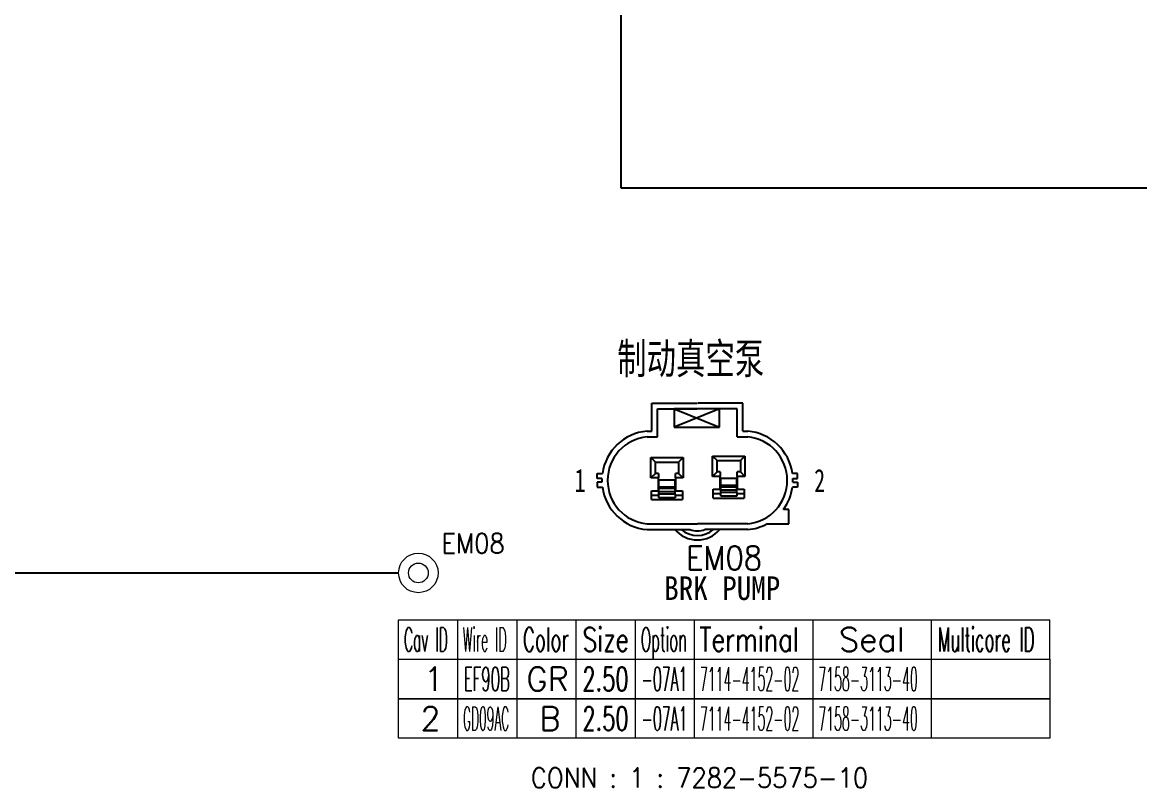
# Model space of a CAD drawing. Header units: inches. Extents: x 47316 to 59086, y 3141 to 11743.
# Drawn here: x 51451.3 to 51592.8, y 11098 to 11194.9 of the extents above; entities that cross this region are included whole.
import ezdxf

# ---------------------------------------------------------------- set-up
doc = ezdxf.new("R2010")
doc.units = ezdxf.units.IN
doc.header["$MEASUREMENT"] = 0
doc.styles.add('MtX_FangSong_GB2312', font='')
doc.styles.add('MtX_SimSun', font='')
doc.styles.get("Standard").update_dxf_attribs({"font": ''})
doc.styles.add('样式 100', font='SimSun.ttf', dxfattribs={"width": 0.7, "height": 3.5})
doc.styles.get('MtX_FangSong_GB2312').set_extended_font_data('FangSong_GB2312')
doc.styles.get('MtX_SimSun').set_extended_font_data('SimSun')
doc.styles.get('Standard').set_extended_font_data('SimSun')
doc.linetypes.add('_VH_FELT_TAPE', pattern='A,0.4,-0.7,["FELT",Standard,S=0.3,R=0,X=-0.5,Y=-0.15],-0.7', length=1.8)

msp = doc.modelspace()

# ---------------------------------------------------------------- linework, layer by layer
at = {"color": 1, "lineweight": -3}
for p, q in [((51527.12, 11173.86), (51527.12, 11331.22)), ((51695.83, 11173.86), (51527.12, 11173.86))]:
    msp.add_line(p, q, dxfattribs=at)
at = {"lineweight": -3}
for p, q in [((51531, 11143.11), (51531, 11146.65)), ((51531, 11146.65), (51536.74, 11146.65)), ((51531.72, 11142.4), (51531.72, 11145.94)), ((51531.72, 11145.94), (51536.74, 11145.94)), ((51539.56, 11145.94), (51533.83, 11143.63)), ((51533.83, 11145.94), (51539.56, 11143.63)), ((51539.56, 11145.94), (51533.83, 11145.94)), ((51533.83, 11145.94), (51533.83, 11143.63)), ((51542.54, 11146.65), (51536.81, 11146.65)), ((51541.82, 11145.94), (51536.81, 11145.94)), ((51539.56, 11143.63), (51539.56, 11145.94)), ((51541.82, 11142.4), (51541.82, 11145.94)), ((51542.54, 11143.11), (51542.54, 11146.65)), ((51530.39, 11143.11), (51531, 11143.11)), ((51533.83, 11143.63), (51539.56, 11143.63)), ((51542.54, 11143.11), (51543.15, 11143.11)), ((51530.39, 11142.4), (51531.72, 11142.4)), ((51541.82, 11142.4), (51543.15, 11142.4)), ((51524.09, 11137.11), (51524.09, 11137.74)), ((51524.09, 11137.74), (51524.73, 11137.74)), ((51549.46, 11137.74), (51548.81, 11137.74)), ((51549.46, 11137.11), (51549.46, 11137.74)), ((51524.67, 11137.11), (51524.09, 11137.11)), ((51524.67, 11136.67), (51524.09, 11136.67)), ((51524.09, 11136.67), (51524.09, 11136.04)), ((51524.09, 11136.04), (51524.73, 11136.04)), ((51524.67, 11137.11), (51524.67, 11137.11)), ((51524.67, 11136.67), (51524.67, 11136.67)), ((51549.46, 11136.04), (51548.81, 11136.04)), ((51548.87, 11137.11), (51548.87, 11137.11)), ((51548.87, 11137.11), (51549.46, 11137.11)), ((51548.87, 11136.67), (51548.87, 11136.67)), ((51548.87, 11136.67), (51549.46, 11136.67)), ((51549.46, 11136.67), (51549.46, 11136.04)), ((51548.34, 11133.21), (51547.68, 11133.21)), ((51548.34, 11131.38), (51548.34, 11133.21)), ((51530.39, 11130.66), (51535.83, 11130.66)), ((51543.15, 11130.66), (51537.72, 11130.66)), ((51545.57, 11131.38), (51548.34, 11131.38))]:
    msp.add_line(p, q, dxfattribs=at)
at = {"lineweight": -3, "ltscale": 0.055}
for p, q in [((51530.88, 11137.2), (51530.88, 11139.77)), ((51534.97, 11139.77), (51534.97, 11137.2)), ((51538.7, 11137.4), (51538.7, 11139.97)), ((51542.79, 11139.97), (51542.79, 11137.4))]:
    msp.add_line(p, q, dxfattribs=at)
at = {"lineweight": -3, "ltscale": 0.0875}
for p, q in [((51530.88, 11139.77), (51534.97, 11139.77)), ((51538.7, 11139.97), (51542.79, 11139.97))]:
    msp.add_line(p, q, dxfattribs=at)
at = {"lineweight": -3, "ltscale": 0.017678}
for p, q in [((51531.46, 11139.18), (51530.88, 11139.77)), ((51534.39, 11139.18), (51534.97, 11139.77)), ((51539.28, 11139.39), (51538.7, 11139.97)), ((51542.21, 11139.39), (51542.79, 11139.97)), ((51531.46, 11137.78), (51530.88, 11137.2)), ((51534.39, 11137.78), (51534.97, 11137.2)), ((51539.28, 11137.99), (51538.7, 11137.4)), ((51542.21, 11137.99), (51542.79, 11137.4))]:
    msp.add_line(p, q, dxfattribs=at)
at = {"lineweight": -3, "ltscale": 0.03}
for p, q in [((51531.46, 11137.78), (51531.46, 11139.18)), ((51534.39, 11139.18), (51534.39, 11137.78)), ((51539.28, 11137.99), (51539.28, 11139.39)), ((51542.21, 11139.39), (51542.21, 11137.99))]:
    msp.add_line(p, q, dxfattribs=at)
at = {"lineweight": -3, "ltscale": 0.0625}
for p, q in [((51531.46, 11139.18), (51534.39, 11139.18)), ((51539.28, 11139.39), (51542.21, 11139.39))]:
    msp.add_line(p, q, dxfattribs=at)
at = {"lineweight": -3, "ltscale": 0.020625}
for p, q in [((51531.84, 11137.2), (51530.88, 11137.2)), ((51539.66, 11137.4), (51538.7, 11137.4))]:
    msp.add_line(p, q, dxfattribs=at)
at = {"lineweight": -3, "ltscale": 0.008125}
for p, q in [((51531.84, 11137.78), (51531.46, 11137.78)), ((51539.66, 11137.99), (51539.28, 11137.99))]:
    msp.add_line(p, q, dxfattribs=at)
at = {"lineweight": -3, "ltscale": 0.0125}
for p, q in [((51531.84, 11137.78), (51531.84, 11137.2)), ((51534.01, 11137.2), (51534.01, 11137.78)), ((51539.66, 11137.99), (51539.66, 11137.4)), ((51541.82, 11137.4), (51541.82, 11137.99))]:
    msp.add_line(p, q, dxfattribs=at)
at = {"lineweight": -3, "ltscale": 0.035}
for p, q in [((51531.84, 11135.56), (51531.84, 11137.2)), ((51534.01, 11137.2), (51534.01, 11135.56)), ((51539.66, 11135.76), (51539.66, 11137.4)), ((51541.82, 11137.4), (51541.82, 11135.76))]:
    msp.add_line(p, q, dxfattribs=at)
at = {"lineweight": -3, "ltscale": 0.008124}
for p, q in [((51534.39, 11137.78), (51534.01, 11137.78)), ((51542.21, 11137.99), (51541.82, 11137.99))]:
    msp.add_line(p, q, dxfattribs=at)
at = {"lineweight": -3, "ltscale": 0.020624}
for p, q in [((51534.97, 11137.2), (51534.01, 11137.2)), ((51542.79, 11137.4), (51541.82, 11137.4))]:
    msp.add_line(p, q, dxfattribs=at)
at = {"lineweight": -3, "ltscale": 0.01875}
for p, q in [((51531.9, 11136.03), (51531.9, 11136.9)), ((51533.95, 11136.03), (51533.95, 11136.9)), ((51538.78, 11135.76), (51539.66, 11135.76)), ((51539.72, 11136.23), (51539.72, 11137.11)), ((51541.77, 11136.23), (51541.77, 11137.11)), ((51541.82, 11135.76), (51542.7, 11135.76)), ((51530.97, 11135.56), (51531.84, 11135.56)), ((51534.01, 11135.56), (51534.89, 11135.56))]:
    msp.add_line(p, q, dxfattribs=at)
at = {"lineweight": -3, "ltscale": 0.04375}
for p, q in [((51533.95, 11136.9), (51531.9, 11136.9)), ((51533.95, 11136.03), (51531.9, 11136.03)), ((51533.95, 11135.85), (51531.9, 11135.85)), ((51541.77, 11137.11), (51539.72, 11137.11)), ((51541.77, 11136.23), (51539.72, 11136.23)), ((51541.77, 11136.05), (51539.72, 11136.05)), ((51533.95, 11135.44), (51531.9, 11135.44)), ((51533.95, 11135.15), (51531.9, 11135.15)), ((51533.95, 11134.68), (51531.9, 11134.68)), ((51541.77, 11135.65), (51539.72, 11135.65)), ((51541.77, 11135.35), (51539.72, 11135.35)), ((51541.77, 11134.88), (51539.72, 11134.88))]:
    msp.add_line(p, q, dxfattribs=at)
at = {"lineweight": -3, "ltscale": 0.00375}
for p, q in [((51531.9, 11135.85), (51531.9, 11136.03)), ((51533.95, 11135.85), (51533.95, 11136.03)), ((51539.72, 11136.05), (51539.72, 11136.23)), ((51541.77, 11136.05), (51541.77, 11136.23))]:
    msp.add_line(p, q, dxfattribs=at)
at = {"lineweight": -3, "ltscale": 0.00875}
for p, q in [((51531.9, 11135.44), (51531.9, 11135.85)), ((51533.95, 11135.44), (51533.95, 11135.85)), ((51539.72, 11135.65), (51539.72, 11136.05)), ((51541.77, 11135.65), (51541.77, 11136.05))]:
    msp.add_line(p, q, dxfattribs=at)
at = {"lineweight": -3, "ltscale": 0.02375}
for p, q in [((51538.78, 11134.65), (51538.78, 11135.76)), ((51542.7, 11135.76), (51542.7, 11134.65)), ((51530.97, 11134.45), (51530.97, 11135.56)), ((51534.89, 11135.56), (51534.89, 11134.45))]:
    msp.add_line(p, q, dxfattribs=at)
at = {"lineweight": -3, "ltscale": 0.02}
for p, q in [((51530.97, 11135.03), (51531.9, 11135.03)), ((51538.78, 11135.24), (51539.72, 11135.24))]:
    msp.add_line(p, q, dxfattribs=at)
at = {"lineweight": -3, "ltscale": 0.083751}
for p, q in [((51530.97, 11134.45), (51534.89, 11134.45)), ((51538.78, 11134.65), (51542.7, 11134.65))]:
    msp.add_line(p, q, dxfattribs=at)
at = {"lineweight": -3, "ltscale": 0.00625}
for p, q in [((51531.9, 11135.15), (51531.9, 11135.44)), ((51533.95, 11135.15), (51533.95, 11135.44)), ((51539.72, 11135.35), (51539.72, 11135.65)), ((51541.77, 11135.35), (51541.77, 11135.65))]:
    msp.add_line(p, q, dxfattribs=at)
at = {"lineweight": -3, "ltscale": 0.01}
for p, q in [((51531.9, 11134.68), (51531.9, 11135.15)), ((51533.95, 11135.15), (51533.95, 11134.68)), ((51539.72, 11134.88), (51539.72, 11135.35)), ((51541.77, 11135.35), (51541.77, 11134.88))]:
    msp.add_line(p, q, dxfattribs=at)
at = {"lineweight": -3, "ltscale": 0.020001}
for p, q in [((51533.95, 11135.03), (51534.89, 11135.03)), ((51541.77, 11135.24), (51542.7, 11135.24))]:
    msp.add_line(p, q, dxfattribs=at)
at = {"lineweight": -3, "ltscale": 0.5}
for p in [(51530.39, 11131.38), (51543.15, 11131.38)]:
    msp.add_line(p, (51536.77, 11131.38), dxfattribs=at)
at = {"color": 142, "linetype": '_VH_FELT_TAPE', "lineweight": -3, "ltscale": 5}
msp.add_line((51380.23, 11125.17), (51498.92, 11125.17), dxfattribs=at)
at = {"color": 102, "linetype": 'Continuous', "lineweight": 15}
for p, q in [((51498.92, 11119.25), (51581.42, 11119.25)), ((51498.92, 11114.25), (51498.92, 11119.25)), ((51498.92, 11114.25), (51581.42, 11114.25)), ((51506.42, 11109.25), (51506.42, 11114.25)), ((51513.92, 11109.25), (51513.92, 11114.25)), ((51521.42, 11109.25), (51521.42, 11114.25)), ((51528.92, 11109.25), (51528.92, 11114.25)), ((51536.42, 11109.25), (51536.42, 11114.25)), ((51551.42, 11109.25), (51551.42, 11114.25)), ((51566.42, 11109.25), (51566.42, 11114.25)), ((51506.42, 11104.25), (51506.42, 11109.25)), ((51513.92, 11104.25), (51513.92, 11109.25)), ((51521.42, 11104.25), (51521.42, 11109.25)), ((51528.92, 11104.25), (51528.92, 11109.25)), ((51536.42, 11104.25), (51536.42, 11109.25)), ((51551.42, 11104.25), (51551.42, 11109.25)), ((51566.42, 11104.25), (51566.42, 11109.25))]:
    msp.add_line(p, q, dxfattribs=at)
at = {"color": 7, "linetype": 'Continuous', "lineweight": 15}
for p, q in [((51506.42, 11114.25), (51506.42, 11119.25)), ((51513.92, 11114.25), (51513.92, 11119.25)), ((51521.42, 11114.25), (51521.42, 11119.25)), ((51528.92, 11114.25), (51528.92, 11119.25)), ((51536.42, 11114.25), (51536.42, 11119.25)), ((51551.42, 11114.25), (51551.42, 11119.25)), ((51566.42, 11114.25), (51566.42, 11119.25)), ((51581.42, 11114.25), (51581.42, 11119.25))]:
    msp.add_line(p, q, dxfattribs=at)
at = {"color": 102, "linetype": 'Continuous', "lineweight": 15}
for points in [[(51498.92, 11109.25), (51498.92, 11114.25), (51581.42, 11114.25), (51581.42, 11109.25)], [(51498.92, 11104.25), (51498.92, 11109.25), (51581.42, 11109.25), (51581.42, 11104.25)]]:
    msp.add_lwpolyline(points, close=True, dxfattribs=at)
at = {"color": 40, "linetype": 'Continuous', "lineweight": 15}
for radius in [2.5, 1.25]:
    msp.add_circle((51501.42, 11125.17), radius, dxfattribs=at)
at = {"lineweight": -3}
for centre, radius, start, end in [((51530.92, 11136.89), 6.25, 94.8451, 172.1612), ((51542.62, 11136.89), 6.25, 7.8388, 85.1549), ((51530.92, 11136.89), 5.53, 95.4719, 264.5281), ((51542.62, 11136.89), 5.53, 275.4719, 84.5281), ((51530.92, 11136.89), 6.25, 177.9762, 182.0238), ((51530.92, 11136.89), 6.25, 187.8388, 265.1549), ((51542.62, 11136.89), 6.25, 323.9639, 352.1612), ((51542.62, 11136.89), 6.25, 357.9762, 2.0238), ((51536.77, 11133.08), 3.73, 220.2891, 319.7109), ((51536.77, 11133.08), 3.16, 229.7548, 310.2452), ((51536.77, 11133.08), 2.59, 248.6335, 291.3665), ((51542.62, 11136.89), 6.25, 274.8451, 298.1506)]:
    msp.add_arc(centre, radius, start, end, dxfattribs=at)

# ---------------------------------------------------------------- texts
at = {"lineweight": -3, "width": 0.7}
for s, height, style, p in [('制动真空泵', 3.9, 'MtX_SimSun', (51526.61, 11150.36)), ('1', 2.92, 'MtX_FangSong_GB2312', (51521.22, 11135.43)), ('2', 2.92, 'MtX_FangSong_GB2312', (51551.56, 11135.41))]:
    msp.add_text(s, height=height, dxfattribs=dict(at, style=style)).set_placement(p)
at = {"color": 21, "linetype": 'Continuous', "lineweight": 15, "attachment_point": 1, "style": '样式 100'}
for s, insert, char_height, width in [('\\Fromans.shx;\\W0.9000000000;\\T1.0000000000;\\o\\lEM08', (51504.35, 11130.17), 2.5, 8.8929), ('\\Fromans.shx;\\W0.4642857143;\\T1.0000000000;\\o\\lEF90B', (51507.18, 11113.25), 3, 6.5), ('\\Fromans.shx;\\W0.6500000000;\\T1.0000000000;\\o\\l2.50', (51522.2, 11113.25), 3, 6.5), ('\\Fromans.shx;\\W0.3888888889;\\T1.0000000000;\\o\\l7114-4152-02', (51537.08, 11113.25), 3, 14), ('\\Fromans.shx;\\W0.3760330579;\\T1.0000000000;\\o\\lGD09AC', (51507.08, 11108.25), 3, 6.5), ('\\Fromans.shx;\\W0.6500000000;\\T1.0000000000;\\o\\l2.50', (51522.2, 11108.25), 3, 6.5), ('\\Fromans.shx;\\W0.3888888889;\\T1.0000000000;\\o\\l7114-4152-02', (51537.08, 11108.25), 3, 14)]:
    msp.add_mtext(s, dxfattribs=dict(at, insert=insert, char_height=char_height, width=width))
at = {"color": 6, "linetype": 'Continuous', "lineweight": 20, "char_height": 3, "attachment_point": 1, "style": '样式 100'}
for s, insert, width in [('\\Fromans.shx;\\W0.9000000000;\\T1.0000000000;\\o\\lEM08', (51535.35, 11128.57), 10.6714), ('\\f黑体|b0|i0|c1|p0;\\W0.9000000000;\\T1.0000000000;\\o\\lBRK PUMP', (51532.57, 11124.75), 15.5326)]:
    msp.add_mtext(s, dxfattribs=dict(at, insert=insert, width=width))
at = {"color": 7, "linetype": 'Continuous', "lineweight": 15, "char_height": 3, "attachment_point": 1, "style": '样式 100'}
for s, insert, width in [('\\Fromans.shx;\\W0.4292452830;\\T1.0000000000;\\o\\lCav ID', (51499.6, 11118.25), 6.5), ('\\Fromans.shx;\\W0.4026548673;\\T1.0000000000;\\o\\lWire ID', (51507.03, 11118.25), 6.5), ('\\Fromans.shx;\\W0.5687500000;\\T1.0000000000;\\o\\lColor', (51514.66, 11118.25), 6.5), ('\\Fromans.shx;\\W0.7222222222;\\T1.0000000000;\\o\\lSize', (51522.23, 11118.25), 6.5), ('\\Fromans.shx;\\W0.4595959596;\\T1.0000000000;\\o\\lOption', (51529.61, 11118.25), 6.5), ('\\Fromans.shx;\\W0.7480916031;\\T1.0000000000;\\o\\lTerminal', (51537.02, 11118.25), 14), ('\\Fromans.shx;\\W1.0000000000;\\T1.0000000000;\\o\\lSeal', (51554.7, 11118.25), 9.2857), ('\\Fromans.shx;\\W0.5185185185;\\T1.0000000000;\\o\\lMulticore ID', (51567.21, 11118.25), 14), ('\\Fromans.shx;\\W1.0000000000;\\T1.0000000000;\\o\\l1', (51502.1, 11113.25), 2.8571), ('\\Fromans.shx;\\W1.0000000000;\\T1.0000000000;\\o\\l2', (51501.67, 11108.25), 2.8571)]:
    msp.add_mtext(s, dxfattribs=dict(at, insert=insert, width=width))
at = {"color": 140, "linetype": 'Continuous', "lineweight": 15, "char_height": 3, "attachment_point": 1, "style": '样式 100'}
for s, insert, width in [('\\Fromans.shx;\\W1.0000000000;\\T1.0000000000;\\o\\lGR', (51515.1, 11113.25), 6), ('\\Fromans.shx;\\W0.4375000000;\\T1.0000000000;\\o\\l-07A1', (51529.67, 11113.25), 6.5), ('\\Fromans.shx;\\W0.3888888889;\\T1.0000000000;\\o\\l7158-3113-40', (51552.08, 11113.25), 14), ('\\Fromans.shx;\\W1.0000000000;\\T1.0000000000;\\o\\lB', (51516.74, 11108.25), 3), ('\\Fromans.shx;\\W0.4375000000;\\T1.0000000000;\\o\\l-07A1', (51529.67, 11108.25), 6.5), ('\\Fromans.shx;\\W0.3888888889;\\T1.0000000000;\\o\\l7158-3113-40', (51552.08, 11108.25), 14)]:
    msp.add_mtext(s, dxfattribs=dict(at, insert=insert, width=width))
at = {"color": 42, "linetype": 'Continuous', "lineweight": 15, "insert": (51515.68, 11100.5), "char_height": 2.5, "width": 49.6071, "attachment_point": 1, "style": '样式 100'}
msp.add_mtext('\\Fromans.shx;\\W0.9000000000;\\T1.0000000000;\\o\\lCONN : 1 : 7282-5575-10', dxfattribs=at)

doc.saveas('drawing.dxf')
